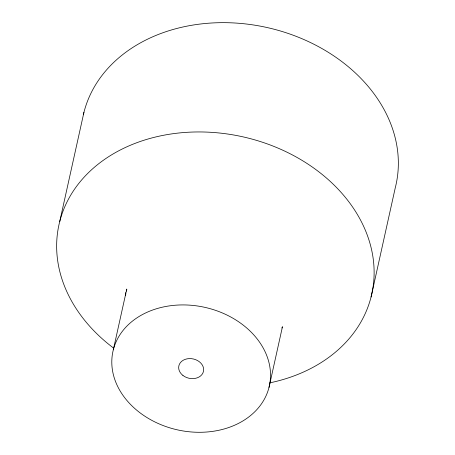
<?xml version="1.0" encoding="UTF-8"?>
<svg xmlns="http://www.w3.org/2000/svg" width="455" height="455" viewBox="0 0 455 455"><rect width="100%" height="100%" fill="white"/><g stroke="black" fill="none" stroke-linecap="round" stroke-linejoin="round"><path stroke-width="0.68" d="M125.489 295.613L125.506 292.798L125.842 294.169M126.604 291.115L126.774 289.067L113.312 349.781M59.702 221.665L83.93 112.374M269.002 387.438A80.097 62.773 12.5 0 0 165.654 306.505A80.097 62.773 12.5 0 0 138.821 411.883A80.097 62.773 12.5 0 0 269.002 387.438L282.458 326.724L281.907 327.981M371.07 296.978L395.298 187.688A160.194 125.54 12.5 0 0 269.309 28.045A160.194 125.54 12.5 0 0 83.436 114.398M113.454 347.978A160.194 125.54 12.5 0 1 113.215 153.875A160.194 125.54 12.5 0 1 352.744 207.224A160.194 125.54 12.5 0 1 269.929 382.826M182.916 375.426A12.615 9.885 12.5 0 0 203.419 371.576A12.615 9.885 12.5 0 0 187.142 358.83A12.615 9.885 12.5 0 0 182.916 375.426"/></g></svg>
